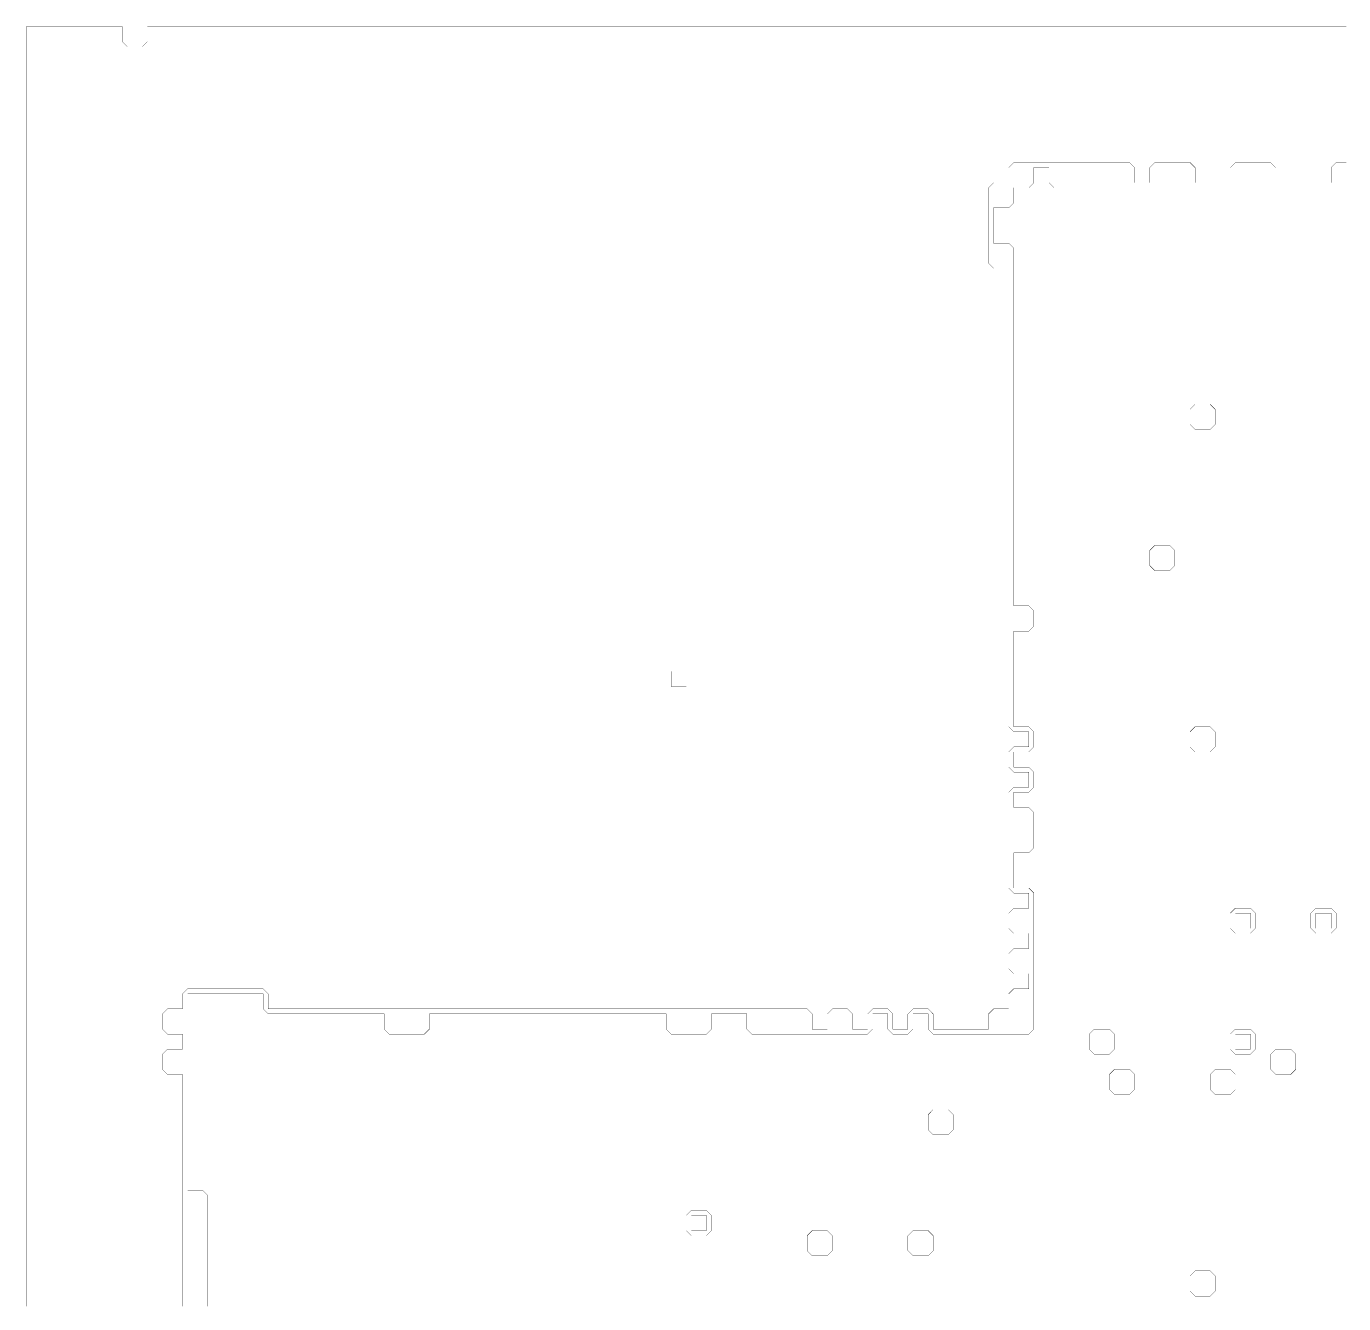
# Model space of a CAD drawing. Header units: metres. Extents: x 0 to 4990, y -4990 to 0.
# Drawn here: x 0 to 2554, y -2476 to 0 of the extents above; entities that cross this region are included whole.
import ezdxf

# ---------------------------------------------------------------- set-up
doc = ezdxf.new("R2010")
doc.units = ezdxf.units.M
for name, color, linetype in [('conductor', 1, 'Continuous'), ('dielectric', 8, 'Continuous'), ('substrate', 5, 'Continuous')]:
    doc.layers.add(name, color=color, linetype=linetype)

msp = doc.modelspace()

# ---------------------------------------------------------------- linework, layer by layer
at = {"layer": 'conductor', "const_width": 0.5}
msp.add_lwpolyline([(2558.59375, -312.5), (2548.828125, -312.5), (2539.0625, -312.5), (2529.296875, -312.5), (2519.53125, -312.5), (2509.765625, -312.5), (2500, -312.5), (2490.234375, -312.5), (2480.46875, -312.5), (2470.703125, -312.5), (2460.9375, -312.5), (2451.171875, -312.5), (2441.40625, -312.5), (2431.640625, -312.5), (2421.875, -312.5), (2412.109375, -312.5), (2402.34375, -312.5), (2392.578125, -312.5), (2382.8125, -312.5), (2373.046875, -312.5), (2363.28125, -312.5), (2353.515625, -312.5), (2343.75, -312.5), (2333.984375, -312.5), (2324.21875, -312.5), (2314.453125, -312.5), (2304.6875, -312.5), (2294.921875, -312.5), (2285.15625, -312.5), (2275.390625, -312.5), (2265.625, -312.5), (2255.859375, -312.5), (2246.09375, -312.5), (2236.328125, -312.5), (2226.5625, -312.5), (2216.796875, -312.5), (2207.03125, -312.5), (2197.265625, -312.5), (2187.5, -312.5), (2177.734375, -312.5), (2167.96875, -312.5), (2158.203125, -312.5), (2148.4375, -312.5), (2138.671875, -312.5), (2128.90625, -312.5), (2119.140625, -312.5), (2109.375, -312.5), (2099.609375, -312.5), (2089.84375, -312.5), (2080.078125, -312.5), (2070.3125, -312.5), (2060.546875, -312.5), (2050.78125, -312.5), (2041.015625, -312.5), (2031.25, -312.5), (2021.484375, -312.5), (2011.71875, -312.5), (2001.953125, -312.5), (1992.1875, -312.5), (1982.421875, -302.734375), (1982.421875, -292.96875), (1982.421875, -283.203125), (1982.421875, -273.4375), (1972.65625, -273.4375), (1962.890625, -273.4375), (1953.125, -273.4375), (1953.125, -283.203125), (1953.125, -292.96875), (1953.125, -302.734375), (1943.359375, -312.5), (1933.59375, -312.5), (1923.828125, -312.5), (1914.0625, -312.5), (1914.0625, -322.265625), (1914.0625, -332.03125), (1914.0625, -341.796875), (1904.296875, -351.5625), (1894.53125, -351.5625), (1884.765625, -351.5625), (1875, -351.5625), (1875, -361.328125), (1875, -371.09375), (1875, -380.859375), (1875, -390.625), (1875, -400.390625), (1875, -410.15625), (1875, -419.921875), (1884.765625, -419.921875), (1894.53125, -419.921875), (1904.296875, -419.921875), (1914.0625, -429.6875), (1914.0625, -439.453125), (1914.0625, -449.21875), (1914.0625, -458.984375), (1914.0625, -468.75), (1914.0625, -478.515625), (1914.0625, -488.28125), (1914.0625, -498.046875), (1914.0625, -507.8125), (1914.0625, -517.578125), (1914.0625, -527.34375), (1914.0625, -537.109375), (1914.0625, -546.875), (1914.0625, -556.640625), (1914.0625, -566.40625), (1914.0625, -576.171875), (1914.0625, -585.9375), (1914.0625, -595.703125), (1914.0625, -605.46875), (1914.0625, -615.234375), (1914.0625, -625), (1914.0625, -634.765625), (1914.0625, -644.53125), (1914.0625, -654.296875), (1914.0625, -664.0625), (1914.0625, -673.828125), (1914.0625, -683.59375), (1914.0625, -693.359375), (1914.0625, -703.125), (1914.0625, -712.890625), (1914.0625, -722.65625), (1914.0625, -732.421875), (1914.0625, -742.1875), (1914.0625, -751.953125), (1914.0625, -761.71875), (1914.0625, -771.484375), (1914.0625, -781.25), (1914.0625, -791.015625), (1914.0625, -800.78125), (1914.0625, -810.546875), (1914.0625, -820.3125), (1914.0625, -830.078125), (1914.0625, -839.84375), (1914.0625, -849.609375), (1914.0625, -859.375), (1914.0625, -869.140625), (1914.0625, -878.90625), (1914.0625, -888.671875), (1914.0625, -898.4375), (1914.0625, -908.203125), (1914.0625, -917.96875), (1914.0625, -927.734375), (1914.0625, -937.5), (1914.0625, -947.265625), (1914.0625, -957.03125), (1914.0625, -966.796875), (1914.0625, -976.5625), (1914.0625, -986.328125), (1914.0625, -996.09375), (1914.0625, -1005.859375), (1914.0625, -1015.625), (1914.0625, -1025.390625), (1914.0625, -1035.15625), (1914.0625, -1044.921875), (1914.0625, -1054.6875), (1914.0625, -1064.453125), (1914.0625, -1074.21875), (1914.0625, -1083.984375), (1914.0625, -1093.75), (1914.0625, -1103.515625), (1914.0625, -1113.28125), (1914.0625, -1123.046875), (1923.828125, -1123.046875), (1933.59375, -1123.046875), (1943.359375, -1123.046875), (1953.125, -1132.8125), (1953.125, -1142.578125), (1953.125, -1152.34375), (1953.125, -1162.109375), (1943.359375, -1171.875), (1933.59375, -1171.875), (1923.828125, -1171.875), (1914.0625, -1171.875), (1914.0625, -1181.640625), (1914.0625, -1191.40625), (1914.0625, -1201.171875), (1914.0625, -1210.9375), (1914.0625, -1220.703125), (1914.0625, -1230.46875), (1914.0625, -1240.234375), (1914.0625, -1250), (1914.0625, -1259.765625), (1914.0625, -1269.53125), (1914.0625, -1279.296875), (1914.0625, -1289.0625), (1914.0625, -1298.828125), (1914.0625, -1308.59375), (1914.0625, -1318.359375), (1914.0625, -1328.125), (1914.0625, -1337.890625), (1914.0625, -1347.65625), (1914.0625, -1357.421875), (1923.828125, -1357.421875), (1933.59375, -1357.421875), (1943.359375, -1357.421875), (1953.125, -1367.1875), (1953.125, -1376.953125), (1953.125, -1386.71875), (1953.125, -1396.484375), (1943.359375, -1406.25), (1933.59375, -1406.25), (1923.828125, -1406.25), (1914.0625, -1406.25), (1914.0625, -1416.015625), (1914.0625, -1425.78125), (1914.0625, -1435.546875), (1923.828125, -1435.546875), (1933.59375, -1435.546875), (1943.359375, -1435.546875), (1953.125, -1445.3125), (1953.125, -1455.078125), (1953.125, -1464.84375), (1953.125, -1474.609375), (1943.359375, -1484.375), (1933.59375, -1484.375), (1923.828125, -1484.375), (1914.0625, -1484.375), (1914.0625, -1494.140625), (1914.0625, -1503.90625), (1914.0625, -1513.671875), (1923.828125, -1513.671875), (1933.59375, -1513.671875), (1943.359375, -1513.671875), (1953.125, -1523.4375), (1953.125, -1533.203125), (1953.125, -1542.96875), (1953.125, -1552.734375), (1953.125, -1562.5), (1953.125, -1572.265625), (1953.125, -1582.03125), (1953.125, -1591.796875), (1943.359375, -1601.5625), (1933.59375, -1601.5625), (1923.828125, -1601.5625), (1914.0625, -1601.5625), (1914.0625, -1611.328125), (1914.0625, -1621.09375), (1914.0625, -1630.859375), (1914.0625, -1640.625), (1914.0625, -1650.390625), (1914.0625, -1660.15625), (1914.0625, -1669.921875), (1923.828125, -1669.921875), (1933.59375, -1669.921875), (1943.359375, -1669.921875), (1953.125, -1679.6875), (1953.125, -1689.453125), (1953.125, -1699.21875), (1953.125, -1708.984375), (1953.125, -1718.75), (1953.125, -1728.515625), (1953.125, -1738.28125), (1953.125, -1748.046875), (1953.125, -1757.8125), (1953.125, -1767.578125), (1953.125, -1777.34375), (1953.125, -1787.109375), (1953.125, -1796.875), (1953.125, -1806.640625), (1953.125, -1816.40625), (1953.125, -1826.171875), (1953.125, -1835.9375), (1953.125, -1845.703125), (1953.125, -1855.46875), (1953.125, -1865.234375), (1953.125, -1875), (1953.125, -1884.765625), (1953.125, -1894.53125), (1953.125, -1904.296875), (1953.125, -1914.0625), (1953.125, -1923.828125), (1953.125, -1933.59375), (1953.125, -1943.359375), (1943.359375, -1953.125), (1933.59375, -1953.125), (1923.828125, -1953.125), (1914.0625, -1953.125), (1904.296875, -1953.125), (1894.53125, -1953.125), (1884.765625, -1953.125), (1875, -1953.125), (1865.234375, -1953.125), (1855.46875, -1953.125), (1845.703125, -1953.125), (1835.9375, -1953.125), (1826.171875, -1953.125), (1816.40625, -1953.125), (1806.640625, -1953.125), (1796.875, -1953.125), (1787.109375, -1953.125), (1777.34375, -1953.125), (1767.578125, -1953.125), (1757.8125, -1953.125), (1748.046875, -1943.359375), (1748.046875, -1933.59375), (1748.046875, -1923.828125), (1748.046875, -1914.0625), (1738.28125, -1914.0625), (1728.515625, -1914.0625), (1718.75, -1914.0625), (1718.75, -1923.828125), (1718.75, -1933.59375), (1718.75, -1943.359375), (1708.984375, -1953.125), (1699.21875, -1953.125), (1689.453125, -1953.125), (1679.6875, -1953.125), (1669.921875, -1943.359375), (1669.921875, -1933.59375), (1669.921875, -1923.828125), (1669.921875, -1914.0625), (1660.15625, -1914.0625), (1650.390625, -1914.0625), (1640.625, -1914.0625), (1640.625, -1923.828125), (1640.625, -1933.59375), (1640.625, -1943.359375), (1630.859375, -1953.125), (1621.09375, -1953.125), (1611.328125, -1953.125), (1601.5625, -1953.125), (1591.796875, -1953.125), (1582.03125, -1953.125), (1572.265625, -1953.125), (1562.5, -1953.125), (1552.734375, -1953.125), (1542.96875, -1953.125), (1533.203125, -1953.125), (1523.4375, -1953.125), (1513.671875, -1953.125), (1503.90625, -1953.125), (1494.140625, -1953.125), (1484.375, -1953.125), (1474.609375, -1953.125), (1464.84375, -1953.125), (1455.078125, -1953.125), (1445.3125, -1953.125), (1435.546875, -1953.125), (1425.78125, -1953.125), (1416.015625, -1953.125), (1406.25, -1953.125), (1396.484375, -1943.359375), (1396.484375, -1933.59375), (1396.484375, -1923.828125), (1396.484375, -1914.0625), (1386.71875, -1914.0625), (1376.953125, -1914.0625), (1367.1875, -1914.0625), (1357.421875, -1914.0625), (1347.65625, -1914.0625), (1337.890625, -1914.0625), (1328.125, -1914.0625), (1328.125, -1923.828125), (1328.125, -1933.59375), (1328.125, -1943.359375), (1318.359375, -1953.125), (1308.59375, -1953.125), (1298.828125, -1953.125), (1289.0625, -1953.125), (1279.296875, -1953.125), (1269.53125, -1953.125), (1259.765625, -1953.125), (1250, -1953.125), (1240.234375, -1943.359375), (1240.234375, -1933.59375), (1240.234375, -1923.828125), (1240.234375, -1914.0625), (1230.46875, -1914.0625), (1220.703125, -1914.0625), (1210.9375, -1914.0625), (1201.171875, -1914.0625), (1191.40625, -1914.0625), (1181.640625, -1914.0625), (1171.875, -1914.0625), (1162.109375, -1914.0625), (1152.34375, -1914.0625), (1142.578125, -1914.0625), (1132.8125, -1914.0625), (1123.046875, -1914.0625), (1113.28125, -1914.0625), (1103.515625, -1914.0625), (1093.75, -1914.0625), (1083.984375, -1914.0625), (1074.21875, -1914.0625), (1064.453125, -1914.0625), (1054.6875, -1914.0625), (1044.921875, -1914.0625), (1035.15625, -1914.0625), (1025.390625, -1914.0625), (1015.625, -1914.0625), (1005.859375, -1914.0625), (996.09375, -1914.0625), (986.328125, -1914.0625), (976.5625, -1914.0625), (966.796875, -1914.0625), (957.03125, -1914.0625), (947.265625, -1914.0625), (937.5, -1914.0625), (927.734375, -1914.0625), (917.96875, -1914.0625), (908.203125, -1914.0625), (898.4375, -1914.0625), (888.671875, -1914.0625), (878.90625, -1914.0625), (869.140625, -1914.0625), (859.375, -1914.0625), (849.609375, -1914.0625), (839.84375, -1914.0625), (830.078125, -1914.0625), (820.3125, -1914.0625), (810.546875, -1914.0625), (800.78125, -1914.0625), (791.015625, -1914.0625), (781.25, -1914.0625), (781.25, -1923.828125), (781.25, -1933.59375), (781.25, -1943.359375), (771.484375, -1953.125), (761.71875, -1953.125), (751.953125, -1953.125), (742.1875, -1953.125), (732.421875, -1953.125), (722.65625, -1953.125), (712.890625, -1953.125), (703.125, -1953.125), (693.359375, -1943.359375), (693.359375, -1933.59375), (693.359375, -1923.828125), (693.359375, -1914.0625), (683.59375, -1914.0625), (673.828125, -1914.0625), (664.0625, -1914.0625), (654.296875, -1914.0625), (644.53125, -1914.0625), (634.765625, -1914.0625), (625, -1914.0625), (615.234375, -1914.0625), (605.46875, -1914.0625), (595.703125, -1914.0625), (585.9375, -1914.0625), (576.171875, -1914.0625), (566.40625, -1914.0625), (556.640625, -1914.0625), (546.875, -1914.0625), (537.109375, -1914.0625), (527.34375, -1914.0625), (517.578125, -1914.0625), (507.8125, -1914.0625), (498.046875, -1914.0625), (488.28125, -1914.0625), (478.515625, -1914.0625), (468.75, -1914.0625), (458.984375, -1904.296875), (458.984375, -1894.53125), (458.984375, -1884.765625), (458.984375, -1875), (449.21875, -1875), (439.453125, -1875), (429.6875, -1875), (419.921875, -1875), (410.15625, -1875), (400.390625, -1875), (390.625, -1875), (380.859375, -1875), (371.09375, -1875), (361.328125, -1875), (351.5625, -1875), (341.796875, -1875), (332.03125, -1875), (322.265625, -1875), (312.5, -1875), (312.5, -1884.765625), (312.5, -1894.53125), (312.5, -1904.296875), (312.5, -1914.0625), (312.5, -1923.828125), (312.5, -1933.59375), (312.5, -1943.359375), (312.5, -1953.125), (312.5, -1962.890625), (312.5, -1972.65625), (312.5, -1982.421875), (312.5, -1992.1875), (312.5, -2001.953125), (312.5, -2011.71875), (312.5, -2021.484375), (312.5, -2031.25), (312.5, -2041.015625), (312.5, -2050.78125), (312.5, -2060.546875), (312.5, -2070.3125), (312.5, -2080.078125), (312.5, -2089.84375), (312.5, -2099.609375), (312.5, -2109.375), (312.5, -2119.140625), (312.5, -2128.90625), (312.5, -2138.671875), (312.5, -2148.4375), (312.5, -2158.203125), (312.5, -2167.96875), (312.5, -2177.734375), (312.5, -2187.5), (312.5, -2197.265625), (312.5, -2207.03125), (312.5, -2216.796875), (312.5, -2226.5625), (312.5, -2236.328125), (312.5, -2246.09375), (312.5, -2255.859375), (322.265625, -2255.859375), (332.03125, -2255.859375), (341.796875, -2255.859375), (351.5625, -2265.625), (351.5625, -2275.390625), (351.5625, -2285.15625), (351.5625, -2294.921875), (351.5625, -2304.6875), (351.5625, -2314.453125), (351.5625, -2324.21875), (351.5625, -2333.984375), (351.5625, -2343.75), (351.5625, -2353.515625), (351.5625, -2363.28125), (351.5625, -2373.046875), (351.5625, -2382.8125), (351.5625, -2392.578125), (351.5625, -2402.34375), (351.5625, -2412.109375), (351.5625, -2421.875), (351.5625, -2431.640625), (351.5625, -2441.40625), (351.5625, -2451.171875), (351.5625, -2460.9375), (351.5625, -2470.703125), (351.5625, -2480.46875)], dxfattribs=at)
for points in [[(2255.859375, -742.1875), (2265.625, -732.421875), (2275.390625, -732.421875), (2285.15625, -732.421875), (2294.921875, -732.421875), (2304.6875, -742.1875), (2304.6875, -751.953125), (2304.6875, -761.71875), (2304.6875, -771.484375), (2294.921875, -781.25), (2285.15625, -781.25), (2275.390625, -781.25), (2265.625, -781.25), (2255.859375, -771.484375), (2255.859375, -761.71875), (2255.859375, -751.953125)], [(2177.734375, -1015.625), (2187.5, -1005.859375), (2197.265625, -1005.859375), (2207.03125, -1005.859375), (2216.796875, -1005.859375), (2226.5625, -1015.625), (2226.5625, -1025.390625), (2226.5625, -1035.15625), (2226.5625, -1044.921875), (2216.796875, -1054.6875), (2207.03125, -1054.6875), (2197.265625, -1054.6875), (2187.5, -1054.6875), (2177.734375, -1044.921875), (2177.734375, -1035.15625), (2177.734375, -1025.390625)], [(2255.859375, -1367.1875), (2265.625, -1357.421875), (2275.390625, -1357.421875), (2285.15625, -1357.421875), (2294.921875, -1357.421875), (2304.6875, -1367.1875), (2304.6875, -1376.953125), (2304.6875, -1386.71875), (2304.6875, -1396.484375), (2294.921875, -1406.25), (2285.15625, -1406.25), (2275.390625, -1406.25), (2265.625, -1406.25), (2255.859375, -1396.484375), (2255.859375, -1386.71875), (2255.859375, -1376.953125)], [(2333.984375, -1718.75), (2343.75, -1708.984375), (2353.515625, -1708.984375), (2363.28125, -1708.984375), (2373.046875, -1708.984375), (2382.8125, -1718.75), (2382.8125, -1728.515625), (2382.8125, -1738.28125), (2382.8125, -1748.046875), (2373.046875, -1757.8125), (2363.28125, -1757.8125), (2353.515625, -1757.8125), (2343.75, -1757.8125), (2333.984375, -1748.046875), (2333.984375, -1738.28125), (2333.984375, -1728.515625)], [(2490.234375, -1718.75), (2500, -1708.984375), (2509.765625, -1708.984375), (2519.53125, -1708.984375), (2529.296875, -1708.984375), (2539.0625, -1718.75), (2539.0625, -1728.515625), (2539.0625, -1738.28125), (2539.0625, -1748.046875), (2529.296875, -1757.8125), (2519.53125, -1757.8125), (2509.765625, -1757.8125), (2500, -1757.8125), (2490.234375, -1748.046875), (2490.234375, -1738.28125), (2490.234375, -1728.515625)], [(2060.546875, -1953.125), (2070.3125, -1943.359375), (2080.078125, -1943.359375), (2089.84375, -1943.359375), (2099.609375, -1943.359375), (2109.375, -1953.125), (2109.375, -1962.890625), (2109.375, -1972.65625), (2109.375, -1982.421875), (2099.609375, -1992.1875), (2089.84375, -1992.1875), (2080.078125, -1992.1875), (2070.3125, -1992.1875), (2060.546875, -1982.421875), (2060.546875, -1972.65625), (2060.546875, -1962.890625)], [(2333.984375, -1953.125), (2343.75, -1943.359375), (2353.515625, -1943.359375), (2363.28125, -1943.359375), (2373.046875, -1943.359375), (2382.8125, -1953.125), (2382.8125, -1962.890625), (2382.8125, -1972.65625), (2382.8125, -1982.421875), (2373.046875, -1992.1875), (2363.28125, -1992.1875), (2353.515625, -1992.1875), (2343.75, -1992.1875), (2333.984375, -1982.421875), (2333.984375, -1972.65625), (2333.984375, -1962.890625)], [(2412.109375, -1992.1875), (2421.875, -1982.421875), (2431.640625, -1982.421875), (2441.40625, -1982.421875), (2451.171875, -1982.421875), (2460.9375, -1992.1875), (2460.9375, -2001.953125), (2460.9375, -2011.71875), (2460.9375, -2021.484375), (2451.171875, -2031.25), (2441.40625, -2031.25), (2431.640625, -2031.25), (2421.875, -2031.25), (2412.109375, -2021.484375), (2412.109375, -2011.71875), (2412.109375, -2001.953125)], [(2099.609375, -2031.25), (2109.375, -2021.484375), (2119.140625, -2021.484375), (2128.90625, -2021.484375), (2138.671875, -2021.484375), (2148.4375, -2031.25), (2148.4375, -2041.015625), (2148.4375, -2050.78125), (2148.4375, -2060.546875), (2138.671875, -2070.3125), (2128.90625, -2070.3125), (2119.140625, -2070.3125), (2109.375, -2070.3125), (2099.609375, -2060.546875), (2099.609375, -2050.78125), (2099.609375, -2041.015625)], [(2294.921875, -2031.25), (2304.6875, -2021.484375), (2314.453125, -2021.484375), (2324.21875, -2021.484375), (2333.984375, -2021.484375), (2343.75, -2031.25), (2343.75, -2041.015625), (2343.75, -2050.78125), (2343.75, -2060.546875), (2333.984375, -2070.3125), (2324.21875, -2070.3125), (2314.453125, -2070.3125), (2304.6875, -2070.3125), (2294.921875, -2060.546875), (2294.921875, -2050.78125), (2294.921875, -2041.015625)], [(1748.046875, -2109.375), (1757.8125, -2099.609375), (1767.578125, -2099.609375), (1777.34375, -2099.609375), (1787.109375, -2099.609375), (1796.875, -2109.375), (1796.875, -2119.140625), (1796.875, -2128.90625), (1796.875, -2138.671875), (1787.109375, -2148.4375), (1777.34375, -2148.4375), (1767.578125, -2148.4375), (1757.8125, -2148.4375), (1748.046875, -2138.671875), (1748.046875, -2128.90625), (1748.046875, -2119.140625)], [(1279.296875, -2304.6875), (1289.0625, -2294.921875), (1298.828125, -2294.921875), (1308.59375, -2294.921875), (1318.359375, -2294.921875), (1328.125, -2304.6875), (1328.125, -2314.453125), (1328.125, -2324.21875), (1328.125, -2333.984375), (1318.359375, -2343.75), (1308.59375, -2343.75), (1298.828125, -2343.75), (1289.0625, -2343.75), (1279.296875, -2333.984375), (1279.296875, -2324.21875), (1279.296875, -2314.453125)], [(1513.671875, -2343.75), (1523.4375, -2333.984375), (1533.203125, -2333.984375), (1542.96875, -2333.984375), (1552.734375, -2333.984375), (1562.5, -2343.75), (1562.5, -2353.515625), (1562.5, -2363.28125), (1562.5, -2373.046875), (1552.734375, -2382.8125), (1542.96875, -2382.8125), (1533.203125, -2382.8125), (1523.4375, -2382.8125), (1513.671875, -2373.046875), (1513.671875, -2363.28125), (1513.671875, -2353.515625)], [(1708.984375, -2343.75), (1718.75, -2333.984375), (1728.515625, -2333.984375), (1738.28125, -2333.984375), (1748.046875, -2333.984375), (1757.8125, -2343.75), (1757.8125, -2353.515625), (1757.8125, -2363.28125), (1757.8125, -2373.046875), (1748.046875, -2382.8125), (1738.28125, -2382.8125), (1728.515625, -2382.8125), (1718.75, -2382.8125), (1708.984375, -2373.046875), (1708.984375, -2363.28125), (1708.984375, -2353.515625)], [(2255.859375, -2421.875), (2265.625, -2412.109375), (2275.390625, -2412.109375), (2285.15625, -2412.109375), (2294.921875, -2412.109375), (2304.6875, -2421.875), (2304.6875, -2431.640625), (2304.6875, -2441.40625), (2304.6875, -2451.171875), (2294.921875, -2460.9375), (2285.15625, -2460.9375), (2275.390625, -2460.9375), (2265.625, -2460.9375), (2255.859375, -2451.171875), (2255.859375, -2441.40625), (2255.859375, -2431.640625)]]:
    msp.add_lwpolyline(points, close=True, dxfattribs=at)
at = {"layer": 'dielectric', "const_width": 0.5}
msp.add_lwpolyline([(1250, -1250), (1250, -1259.765625), (1250, -1269.53125), (1250, -1279.296875), (1259.765625, -1279.296875), (1269.53125, -1279.296875), (1279.296875, -1279.296875), (1279.296875, -1269.53125), (1279.296875, -1259.765625), (1279.296875, -1250), (1269.53125, -1250), (1259.765625, -1250)], close=True, dxfattribs=at)
at = {"layer": 'substrate', "const_width": 0.5}
for points in [[(2558.59375, 0), (2548.828125, 0), (2539.0625, 0), (2529.296875, 0), (2519.53125, 0), (2509.765625, 0), (2500, 0), (2490.234375, 0), (2480.46875, 0), (2470.703125, 0), (2460.9375, 0), (2451.171875, 0), (2441.40625, 0), (2431.640625, 0), (2421.875, 0), (2412.109375, 0), (2402.34375, 0), (2392.578125, 0), (2382.8125, 0), (2373.046875, 0), (2363.28125, 0), (2353.515625, 0), (2343.75, 0), (2333.984375, 0), (2324.21875, 0), (2314.453125, 0), (2304.6875, 0), (2294.921875, 0), (2285.15625, 0), (2275.390625, 0), (2265.625, 0), (2255.859375, 0), (2246.09375, 0), (2236.328125, 0), (2226.5625, 0), (2216.796875, 0), (2207.03125, 0), (2197.265625, 0), (2187.5, 0), (2177.734375, 0), (2167.96875, 0), (2158.203125, 0), (2148.4375, 0), (2138.671875, 0), (2128.90625, 0), (2119.140625, 0), (2109.375, 0), (2099.609375, 0), (2089.84375, 0), (2080.078125, 0), (2070.3125, 0), (2060.546875, 0), (2050.78125, 0), (2041.015625, 0), (2031.25, 0), (2021.484375, 0), (2011.71875, 0), (2001.953125, 0), (1992.1875, 0), (1982.421875, 0), (1972.65625, 0), (1962.890625, 0), (1953.125, 0), (1943.359375, 0), (1933.59375, 0), (1923.828125, 0), (1914.0625, 0), (1904.296875, 0), (1894.53125, 0), (1884.765625, 0), (1875, 0), (1865.234375, 0), (1855.46875, 0), (1845.703125, 0), (1835.9375, 0), (1826.171875, 0), (1816.40625, 0), (1806.640625, 0), (1796.875, 0), (1787.109375, 0), (1777.34375, 0), (1767.578125, 0), (1757.8125, 0), (1748.046875, 0), (1738.28125, 0), (1728.515625, 0), (1718.75, 0), (1708.984375, 0), (1699.21875, 0), (1689.453125, 0), (1679.6875, 0), (1669.921875, 0), (1660.15625, 0), (1650.390625, 0), (1640.625, 0), (1630.859375, 0), (1621.09375, 0), (1611.328125, 0), (1601.5625, 0), (1591.796875, 0), (1582.03125, 0), (1572.265625, 0), (1562.5, 0), (1552.734375, 0), (1542.96875, 0), (1533.203125, 0), (1523.4375, 0), (1513.671875, 0), (1503.90625, 0), (1494.140625, 0), (1484.375, 0), (1474.609375, 0), (1464.84375, 0), (1455.078125, 0), (1445.3125, 0), (1435.546875, 0), (1425.78125, 0), (1416.015625, 0), (1406.25, 0), (1396.484375, 0), (1386.71875, 0), (1376.953125, 0), (1367.1875, 0), (1357.421875, 0), (1347.65625, 0), (1337.890625, 0), (1328.125, 0), (1318.359375, 0), (1308.59375, 0), (1298.828125, 0), (1289.0625, 0), (1279.296875, 0), (1269.53125, 0), (1259.765625, 0), (1250, 0), (1240.234375, 0), (1230.46875, 0), (1220.703125, 0), (1210.9375, 0), (1201.171875, 0), (1191.40625, 0), (1181.640625, 0), (1171.875, 0), (1162.109375, 0), (1152.34375, 0), (1142.578125, 0), (1132.8125, 0), (1123.046875, 0), (1113.28125, 0), (1103.515625, 0), (1093.75, 0), (1083.984375, 0), (1074.21875, 0), (1064.453125, 0), (1054.6875, 0), (1044.921875, 0), (1035.15625, 0), (1025.390625, 0), (1015.625, 0), (1005.859375, 0), (996.09375, 0), (986.328125, 0), (976.5625, 0), (966.796875, 0), (957.03125, 0), (947.265625, 0), (937.5, 0), (927.734375, 0), (917.96875, 0), (908.203125, 0), (898.4375, 0), (888.671875, 0), (878.90625, 0), (869.140625, 0), (859.375, 0), (849.609375, 0), (839.84375, 0), (830.078125, 0), (820.3125, 0), (810.546875, 0), (800.78125, 0), (791.015625, 0), (781.25, 0), (771.484375, 0), (761.71875, 0), (751.953125, 0), (742.1875, 0), (732.421875, 0), (722.65625, 0), (712.890625, 0), (703.125, 0), (693.359375, 0), (683.59375, 0), (673.828125, 0), (664.0625, 0), (654.296875, 0), (644.53125, 0), (634.765625, 0), (625, 0), (615.234375, 0), (605.46875, 0), (595.703125, 0), (585.9375, 0), (576.171875, 0), (566.40625, 0), (556.640625, 0), (546.875, 0), (537.109375, 0), (527.34375, 0), (517.578125, 0), (507.8125, 0), (498.046875, 0), (488.28125, 0), (478.515625, 0), (468.75, 0), (458.984375, 0), (449.21875, 0), (439.453125, 0), (429.6875, 0), (419.921875, 0), (410.15625, 0), (400.390625, 0), (390.625, 0), (380.859375, 0), (371.09375, 0), (361.328125, 0), (351.5625, 0), (341.796875, 0), (332.03125, 0), (322.265625, 0), (312.5, 0), (302.734375, 0), (292.96875, 0), (283.203125, 0), (273.4375, 0), (263.671875, 0), (253.90625, 0), (244.140625, 0), (234.375, 0), (234.375, -9.765625), (234.375, -19.53125), (234.375, -29.296875), (224.609375, -39.0625), (214.84375, -39.0625), (205.078125, -39.0625), (195.3125, -39.0625), (185.546875, -29.296875), (185.546875, -19.53125), (185.546875, -9.765625), (185.546875, 0), (175.78125, 0), (166.015625, 0), (156.25, 0), (146.484375, 0), (136.71875, 0), (126.953125, 0), (117.1875, 0), (107.421875, 0), (97.65625, 0), (87.890625, 0), (78.125, 0), (68.359375, 0), (58.59375, 0), (48.828125, 0), (39.0625, 0), (29.296875, 0), (19.53125, 0), (9.765625, 0), (0, 0), (0, -9.765625), (0, -19.53125), (0, -29.296875), (0, -39.0625), (0, -48.828125), (0, -58.59375), (0, -68.359375), (0, -78.125), (0, -87.890625), (0, -97.65625), (0, -107.421875), (0, -117.1875), (0, -126.953125), (0, -136.71875), (0, -146.484375), (0, -156.25), (0, -166.015625), (0, -175.78125), (0, -185.546875), (0, -195.3125), (0, -205.078125), (0, -214.84375), (0, -224.609375), (0, -234.375), (0, -244.140625), (0, -253.90625), (0, -263.671875), (0, -273.4375), (0, -283.203125), (0, -292.96875), (0, -302.734375), (0, -312.5), (0, -322.265625), (0, -332.03125), (0, -341.796875), (0, -351.5625), (0, -361.328125), (0, -371.09375), (0, -380.859375), (0, -390.625), (0, -400.390625), (0, -410.15625), (0, -419.921875), (0, -429.6875), (0, -439.453125), (0, -449.21875), (0, -458.984375), (0, -468.75), (0, -478.515625), (0, -488.28125), (0, -498.046875), (0, -507.8125), (0, -517.578125), (0, -527.34375), (0, -537.109375), (0, -546.875), (0, -556.640625), (0, -566.40625), (0, -576.171875), (0, -585.9375), (0, -595.703125), (0, -605.46875), (0, -615.234375), (0, -625), (0, -634.765625), (0, -644.53125), (0, -654.296875), (0, -664.0625), (0, -673.828125), (0, -683.59375), (0, -693.359375), (0, -703.125), (0, -712.890625), (0, -722.65625), (0, -732.421875), (0, -742.1875), (0, -751.953125), (0, -761.71875), (0, -771.484375), (0, -781.25), (0, -791.015625), (0, -800.78125), (0, -810.546875), (0, -820.3125), (0, -830.078125), (0, -839.84375), (0, -849.609375), (0, -859.375), (0, -869.140625), (0, -878.90625), (0, -888.671875), (0, -898.4375), (0, -908.203125), (0, -917.96875), (0, -927.734375), (0, -937.5), (0, -947.265625), (0, -957.03125), (0, -966.796875), (0, -976.5625), (0, -986.328125), (0, -996.09375), (0, -1005.859375), (0, -1015.625), (0, -1025.390625), (0, -1035.15625), (0, -1044.921875), (0, -1054.6875), (0, -1064.453125), (0, -1074.21875), (0, -1083.984375), (0, -1093.75), (0, -1103.515625), (0, -1113.28125), (0, -1123.046875), (0, -1132.8125), (0, -1142.578125), (0, -1152.34375), (0, -1162.109375), (0, -1171.875), (0, -1181.640625), (0, -1191.40625), (0, -1201.171875), (0, -1210.9375), (0, -1220.703125), (0, -1230.46875), (0, -1240.234375), (0, -1250), (0, -1259.765625), (0, -1269.53125), (0, -1279.296875), (0, -1289.0625), (0, -1298.828125), (0, -1308.59375), (0, -1318.359375), (0, -1328.125), (0, -1337.890625), (0, -1347.65625), (0, -1357.421875), (0, -1367.1875), (0, -1376.953125), (0, -1386.71875), (0, -1396.484375), (0, -1406.25), (0, -1416.015625), (0, -1425.78125), (0, -1435.546875), (0, -1445.3125), (0, -1455.078125), (0, -1464.84375), (0, -1474.609375), (0, -1484.375), (0, -1494.140625), (0, -1503.90625), (0, -1513.671875), (0, -1523.4375), (0, -1533.203125), (0, -1542.96875), (0, -1552.734375), (0, -1562.5), (0, -1572.265625), (0, -1582.03125), (0, -1591.796875), (0, -1601.5625), (0, -1611.328125), (0, -1621.09375), (0, -1630.859375), (0, -1640.625), (0, -1650.390625), (0, -1660.15625), (0, -1669.921875), (0, -1679.6875), (0, -1689.453125), (0, -1699.21875), (0, -1708.984375), (0, -1718.75), (0, -1728.515625), (0, -1738.28125), (0, -1748.046875), (0, -1757.8125), (0, -1767.578125), (0, -1777.34375), (0, -1787.109375), (0, -1796.875), (0, -1806.640625), (0, -1816.40625), (0, -1826.171875), (0, -1835.9375), (0, -1845.703125), (0, -1855.46875), (0, -1865.234375), (0, -1875), (0, -1884.765625), (0, -1894.53125), (0, -1904.296875), (0, -1914.0625), (0, -1923.828125), (0, -1933.59375), (0, -1943.359375), (0, -1953.125), (0, -1962.890625), (0, -1972.65625), (0, -1982.421875), (0, -1992.1875), (0, -2001.953125), (0, -2011.71875), (0, -2021.484375), (0, -2031.25), (0, -2041.015625), (0, -2050.78125), (0, -2060.546875), (0, -2070.3125), (0, -2080.078125), (0, -2089.84375), (0, -2099.609375), (0, -2109.375), (0, -2119.140625), (0, -2128.90625), (0, -2138.671875), (0, -2148.4375), (0, -2158.203125), (0, -2167.96875), (0, -2177.734375), (0, -2187.5), (0, -2197.265625), (0, -2207.03125), (0, -2216.796875), (0, -2226.5625), (0, -2236.328125), (0, -2246.09375), (0, -2255.859375), (0, -2265.625), (0, -2275.390625), (0, -2285.15625), (0, -2294.921875), (0, -2304.6875), (0, -2314.453125), (0, -2324.21875), (0, -2333.984375), (0, -2343.75), (0, -2353.515625), (0, -2363.28125), (0, -2373.046875), (0, -2382.8125), (0, -2392.578125), (0, -2402.34375), (0, -2412.109375), (0, -2421.875), (0, -2431.640625), (0, -2441.40625), (0, -2451.171875), (0, -2460.9375), (0, -2470.703125), (0, -2480.46875)], [(302.734375, -2480.46875), (302.734375, -2470.703125), (302.734375, -2460.9375), (302.734375, -2451.171875), (302.734375, -2441.40625), (302.734375, -2431.640625), (302.734375, -2421.875), (302.734375, -2412.109375), (302.734375, -2402.34375), (302.734375, -2392.578125), (302.734375, -2382.8125), (302.734375, -2373.046875), (302.734375, -2363.28125), (302.734375, -2353.515625), (302.734375, -2343.75), (302.734375, -2333.984375), (302.734375, -2324.21875), (302.734375, -2314.453125), (302.734375, -2304.6875), (302.734375, -2294.921875), (302.734375, -2285.15625), (302.734375, -2275.390625), (302.734375, -2265.625), (302.734375, -2255.859375), (302.734375, -2246.09375), (302.734375, -2236.328125), (302.734375, -2226.5625), (302.734375, -2216.796875), (302.734375, -2207.03125), (302.734375, -2197.265625), (302.734375, -2187.5), (302.734375, -2177.734375), (302.734375, -2167.96875), (302.734375, -2158.203125), (302.734375, -2148.4375), (302.734375, -2138.671875), (302.734375, -2128.90625), (302.734375, -2119.140625), (302.734375, -2109.375), (302.734375, -2099.609375), (302.734375, -2089.84375), (302.734375, -2080.078125), (302.734375, -2070.3125), (302.734375, -2060.546875), (302.734375, -2050.78125), (302.734375, -2041.015625), (302.734375, -2031.25), (292.96875, -2031.25), (283.203125, -2031.25), (273.4375, -2031.25), (263.671875, -2021.484375), (263.671875, -2011.71875), (263.671875, -2001.953125), (263.671875, -1992.1875), (273.4375, -1982.421875), (283.203125, -1982.421875), (292.96875, -1982.421875), (302.734375, -1982.421875), (302.734375, -1972.65625), (302.734375, -1962.890625), (302.734375, -1953.125), (292.96875, -1953.125), (283.203125, -1953.125), (273.4375, -1953.125), (263.671875, -1943.359375), (263.671875, -1933.59375), (263.671875, -1923.828125), (263.671875, -1914.0625), (273.4375, -1904.296875), (283.203125, -1904.296875), (292.96875, -1904.296875), (302.734375, -1904.296875), (302.734375, -1894.53125), (302.734375, -1884.765625), (302.734375, -1875), (312.5, -1865.234375), (322.265625, -1865.234375), (332.03125, -1865.234375), (341.796875, -1865.234375), (351.5625, -1865.234375), (361.328125, -1865.234375), (371.09375, -1865.234375), (380.859375, -1865.234375), (390.625, -1865.234375), (400.390625, -1865.234375), (410.15625, -1865.234375), (419.921875, -1865.234375), (429.6875, -1865.234375), (439.453125, -1865.234375), (449.21875, -1865.234375), (458.984375, -1865.234375), (468.75, -1875), (468.75, -1884.765625), (468.75, -1894.53125), (468.75, -1904.296875), (478.515625, -1904.296875), (488.28125, -1904.296875), (498.046875, -1904.296875), (507.8125, -1904.296875), (517.578125, -1904.296875), (527.34375, -1904.296875), (537.109375, -1904.296875), (546.875, -1904.296875), (556.640625, -1904.296875), (566.40625, -1904.296875), (576.171875, -1904.296875), (585.9375, -1904.296875), (595.703125, -1904.296875), (605.46875, -1904.296875), (615.234375, -1904.296875), (625, -1904.296875), (634.765625, -1904.296875), (644.53125, -1904.296875), (654.296875, -1904.296875), (664.0625, -1904.296875), (673.828125, -1904.296875), (683.59375, -1904.296875), (693.359375, -1904.296875), (703.125, -1904.296875), (712.890625, -1904.296875), (722.65625, -1904.296875), (732.421875, -1904.296875), (742.1875, -1904.296875), (751.953125, -1904.296875), (761.71875, -1904.296875), (771.484375, -1904.296875), (781.25, -1904.296875), (791.015625, -1904.296875), (800.78125, -1904.296875), (810.546875, -1904.296875), (820.3125, -1904.296875), (830.078125, -1904.296875), (839.84375, -1904.296875), (849.609375, -1904.296875), (859.375, -1904.296875), (869.140625, -1904.296875), (878.90625, -1904.296875), (888.671875, -1904.296875), (898.4375, -1904.296875), (908.203125, -1904.296875), (917.96875, -1904.296875), (927.734375, -1904.296875), (937.5, -1904.296875), (947.265625, -1904.296875), (957.03125, -1904.296875), (966.796875, -1904.296875), (976.5625, -1904.296875), (986.328125, -1904.296875), (996.09375, -1904.296875), (1005.859375, -1904.296875), (1015.625, -1904.296875), (1025.390625, -1904.296875), (1035.15625, -1904.296875), (1044.921875, -1904.296875), (1054.6875, -1904.296875), (1064.453125, -1904.296875), (1074.21875, -1904.296875), (1083.984375, -1904.296875), (1093.75, -1904.296875), (1103.515625, -1904.296875), (1113.28125, -1904.296875), (1123.046875, -1904.296875), (1132.8125, -1904.296875), (1142.578125, -1904.296875), (1152.34375, -1904.296875), (1162.109375, -1904.296875), (1171.875, -1904.296875), (1181.640625, -1904.296875), (1191.40625, -1904.296875), (1201.171875, -1904.296875), (1210.9375, -1904.296875), (1220.703125, -1904.296875), (1230.46875, -1904.296875), (1240.234375, -1904.296875), (1250, -1904.296875), (1259.765625, -1904.296875), (1269.53125, -1904.296875), (1279.296875, -1904.296875), (1289.0625, -1904.296875), (1298.828125, -1904.296875), (1308.59375, -1904.296875), (1318.359375, -1904.296875), (1328.125, -1904.296875), (1337.890625, -1904.296875), (1347.65625, -1904.296875), (1357.421875, -1904.296875), (1367.1875, -1904.296875), (1376.953125, -1904.296875), (1386.71875, -1904.296875), (1396.484375, -1904.296875), (1406.25, -1904.296875), (1416.015625, -1904.296875), (1425.78125, -1904.296875), (1435.546875, -1904.296875), (1445.3125, -1904.296875), (1455.078125, -1904.296875), (1464.84375, -1904.296875), (1474.609375, -1904.296875), (1484.375, -1904.296875), (1494.140625, -1904.296875), (1503.90625, -1904.296875), (1513.671875, -1904.296875), (1523.4375, -1914.0625), (1523.4375, -1923.828125), (1523.4375, -1933.59375), (1523.4375, -1943.359375), (1533.203125, -1943.359375), (1542.96875, -1943.359375), (1552.734375, -1943.359375), (1552.734375, -1933.59375), (1552.734375, -1923.828125), (1552.734375, -1914.0625), (1562.5, -1904.296875), (1572.265625, -1904.296875), (1582.03125, -1904.296875), (1591.796875, -1904.296875), (1601.5625, -1914.0625), (1601.5625, -1923.828125), (1601.5625, -1933.59375), (1601.5625, -1943.359375), (1611.328125, -1943.359375), (1621.09375, -1943.359375), (1630.859375, -1943.359375), (1630.859375, -1933.59375), (1630.859375, -1923.828125), (1630.859375, -1914.0625), (1640.625, -1904.296875), (1650.390625, -1904.296875), (1660.15625, -1904.296875), (1669.921875, -1904.296875), (1679.6875, -1914.0625), (1679.6875, -1923.828125), (1679.6875, -1933.59375), (1679.6875, -1943.359375), (1689.453125, -1943.359375), (1699.21875, -1943.359375), (1708.984375, -1943.359375), (1708.984375, -1933.59375), (1708.984375, -1923.828125), (1708.984375, -1914.0625), (1718.75, -1904.296875), (1728.515625, -1904.296875), (1738.28125, -1904.296875), (1748.046875, -1904.296875), (1757.8125, -1914.0625), (1757.8125, -1923.828125), (1757.8125, -1933.59375), (1757.8125, -1943.359375), (1767.578125, -1943.359375), (1777.34375, -1943.359375), (1787.109375, -1943.359375), (1796.875, -1943.359375), (1806.640625, -1943.359375), (1816.40625, -1943.359375), (1826.171875, -1943.359375), (1835.9375, -1943.359375), (1845.703125, -1943.359375), (1855.46875, -1943.359375), (1865.234375, -1943.359375), (1865.234375, -1933.59375), (1865.234375, -1923.828125), (1865.234375, -1914.0625), (1875, -1904.296875), (1884.765625, -1904.296875), (1894.53125, -1904.296875), (1904.296875, -1904.296875), (1904.296875, -1894.53125), (1904.296875, -1884.765625), (1904.296875, -1875), (1914.0625, -1865.234375), (1923.828125, -1865.234375), (1933.59375, -1865.234375), (1943.359375, -1865.234375), (1943.359375, -1855.46875), (1943.359375, -1845.703125), (1943.359375, -1835.9375), (1933.59375, -1835.9375), (1923.828125, -1835.9375), (1914.0625, -1835.9375), (1904.296875, -1826.171875), (1904.296875, -1816.40625), (1904.296875, -1806.640625), (1904.296875, -1796.875), (1914.0625, -1787.109375), (1923.828125, -1787.109375), (1933.59375, -1787.109375), (1943.359375, -1787.109375), (1943.359375, -1777.34375), (1943.359375, -1767.578125), (1943.359375, -1757.8125), (1933.59375, -1757.8125), (1923.828125, -1757.8125), (1914.0625, -1757.8125), (1904.296875, -1748.046875), (1904.296875, -1738.28125), (1904.296875, -1728.515625), (1904.296875, -1718.75), (1914.0625, -1708.984375), (1923.828125, -1708.984375), (1933.59375, -1708.984375), (1943.359375, -1708.984375), (1943.359375, -1699.21875), (1943.359375, -1689.453125), (1943.359375, -1679.6875), (1933.59375, -1679.6875), (1923.828125, -1679.6875), (1914.0625, -1679.6875), (1904.296875, -1669.921875), (1904.296875, -1660.15625), (1904.296875, -1650.390625), (1904.296875, -1640.625), (1904.296875, -1630.859375), (1904.296875, -1621.09375), (1904.296875, -1611.328125), (1904.296875, -1601.5625), (1904.296875, -1591.796875), (1904.296875, -1582.03125), (1904.296875, -1572.265625), (1904.296875, -1562.5), (1904.296875, -1552.734375), (1904.296875, -1542.96875), (1904.296875, -1533.203125), (1904.296875, -1523.4375), (1904.296875, -1513.671875), (1904.296875, -1503.90625), (1904.296875, -1494.140625), (1904.296875, -1484.375), (1914.0625, -1474.609375), (1923.828125, -1474.609375), (1933.59375, -1474.609375), (1943.359375, -1474.609375), (1943.359375, -1464.84375), (1943.359375, -1455.078125), (1943.359375, -1445.3125), (1933.59375, -1445.3125), (1923.828125, -1445.3125), (1914.0625, -1445.3125), (1904.296875, -1435.546875), (1904.296875, -1425.78125), (1904.296875, -1416.015625), (1904.296875, -1406.25), (1914.0625, -1396.484375), (1923.828125, -1396.484375), (1933.59375, -1396.484375), (1943.359375, -1396.484375), (1943.359375, -1386.71875), (1943.359375, -1376.953125), (1943.359375, -1367.1875), (1933.59375, -1367.1875), (1923.828125, -1367.1875), (1914.0625, -1367.1875), (1904.296875, -1357.421875), (1904.296875, -1347.65625), (1904.296875, -1337.890625), (1904.296875, -1328.125), (1904.296875, -1318.359375), (1904.296875, -1308.59375), (1904.296875, -1298.828125), (1904.296875, -1289.0625), (1904.296875, -1279.296875), (1904.296875, -1269.53125), (1904.296875, -1259.765625), (1904.296875, -1250), (1904.296875, -1240.234375), (1904.296875, -1230.46875), (1904.296875, -1220.703125), (1904.296875, -1210.9375), (1904.296875, -1201.171875), (1904.296875, -1191.40625), (1904.296875, -1181.640625), (1904.296875, -1171.875), (1904.296875, -1162.109375), (1904.296875, -1152.34375), (1904.296875, -1142.578125), (1904.296875, -1132.8125), (1904.296875, -1123.046875), (1904.296875, -1113.28125), (1904.296875, -1103.515625), (1904.296875, -1093.75), (1904.296875, -1083.984375), (1904.296875, -1074.21875), (1904.296875, -1064.453125), (1904.296875, -1054.6875), (1904.296875, -1044.921875), (1904.296875, -1035.15625), (1904.296875, -1025.390625), (1904.296875, -1015.625), (1904.296875, -1005.859375), (1904.296875, -996.09375), (1904.296875, -986.328125), (1904.296875, -976.5625), (1904.296875, -966.796875), (1904.296875, -957.03125), (1904.296875, -947.265625), (1904.296875, -937.5), (1904.296875, -927.734375), (1904.296875, -917.96875), (1904.296875, -908.203125), (1904.296875, -898.4375), (1904.296875, -888.671875), (1904.296875, -878.90625), (1904.296875, -869.140625), (1904.296875, -859.375), (1904.296875, -849.609375), (1904.296875, -839.84375), (1904.296875, -830.078125), (1904.296875, -820.3125), (1904.296875, -810.546875), (1904.296875, -800.78125), (1904.296875, -791.015625), (1904.296875, -781.25), (1904.296875, -771.484375), (1904.296875, -761.71875), (1904.296875, -751.953125), (1904.296875, -742.1875), (1904.296875, -732.421875), (1904.296875, -722.65625), (1904.296875, -712.890625), (1904.296875, -703.125), (1904.296875, -693.359375), (1904.296875, -683.59375), (1904.296875, -673.828125), (1904.296875, -664.0625), (1904.296875, -654.296875), (1904.296875, -644.53125), (1904.296875, -634.765625), (1904.296875, -625), (1904.296875, -615.234375), (1904.296875, -605.46875), (1904.296875, -595.703125), (1904.296875, -585.9375), (1904.296875, -576.171875), (1904.296875, -566.40625), (1904.296875, -556.640625), (1904.296875, -546.875), (1904.296875, -537.109375), (1904.296875, -527.34375), (1904.296875, -517.578125), (1904.296875, -507.8125), (1904.296875, -498.046875), (1904.296875, -488.28125), (1904.296875, -478.515625), (1904.296875, -468.75), (1894.53125, -468.75), (1884.765625, -468.75), (1875, -468.75), (1865.234375, -458.984375), (1865.234375, -449.21875), (1865.234375, -439.453125), (1865.234375, -429.6875), (1865.234375, -419.921875), (1865.234375, -410.15625), (1865.234375, -400.390625), (1865.234375, -390.625), (1865.234375, -380.859375), (1865.234375, -371.09375), (1865.234375, -361.328125), (1865.234375, -351.5625), (1865.234375, -341.796875), (1865.234375, -332.03125), (1865.234375, -322.265625), (1865.234375, -312.5), (1875, -302.734375), (1884.765625, -302.734375), (1894.53125, -302.734375), (1904.296875, -302.734375), (1904.296875, -292.96875), (1904.296875, -283.203125), (1904.296875, -273.4375), (1914.0625, -263.671875), (1923.828125, -263.671875), (1933.59375, -263.671875), (1943.359375, -263.671875), (1953.125, -263.671875), (1962.890625, -263.671875), (1972.65625, -263.671875), (1982.421875, -263.671875), (1992.1875, -263.671875), (2001.953125, -263.671875), (2011.71875, -263.671875), (2021.484375, -263.671875), (2031.25, -263.671875), (2041.015625, -263.671875), (2050.78125, -263.671875), (2060.546875, -263.671875), (2070.3125, -263.671875), (2080.078125, -263.671875), (2089.84375, -263.671875), (2099.609375, -263.671875), (2109.375, -263.671875), (2119.140625, -263.671875), (2128.90625, -263.671875), (2138.671875, -263.671875), (2148.4375, -273.4375), (2148.4375, -283.203125), (2148.4375, -292.96875), (2148.4375, -302.734375), (2158.203125, -302.734375), (2167.96875, -302.734375), (2177.734375, -302.734375), (2177.734375, -292.96875), (2177.734375, -283.203125), (2177.734375, -273.4375), (2187.5, -263.671875), (2197.265625, -263.671875), (2207.03125, -263.671875), (2216.796875, -263.671875), (2226.5625, -263.671875), (2236.328125, -263.671875), (2246.09375, -263.671875), (2255.859375, -263.671875), (2265.625, -273.4375), (2265.625, -283.203125), (2265.625, -292.96875), (2265.625, -302.734375), (2275.390625, -302.734375), (2285.15625, -302.734375), (2294.921875, -302.734375), (2304.6875, -302.734375), (2314.453125, -302.734375), (2324.21875, -302.734375), (2333.984375, -302.734375), (2333.984375, -292.96875), (2333.984375, -283.203125), (2333.984375, -273.4375), (2343.75, -263.671875), (2353.515625, -263.671875), (2363.28125, -263.671875), (2373.046875, -263.671875), (2382.8125, -263.671875), (2392.578125, -263.671875), (2402.34375, -263.671875), (2412.109375, -263.671875), (2421.875, -273.4375), (2421.875, -283.203125), (2421.875, -292.96875), (2421.875, -302.734375), (2431.640625, -302.734375), (2441.40625, -302.734375), (2451.171875, -302.734375), (2460.9375, -302.734375), (2470.703125, -302.734375), (2480.46875, -302.734375), (2490.234375, -302.734375), (2500, -302.734375), (2509.765625, -302.734375), (2519.53125, -302.734375), (2529.296875, -302.734375), (2529.296875, -292.96875), (2529.296875, -283.203125), (2529.296875, -273.4375), (2539.0625, -263.671875), (2548.828125, -263.671875), (2558.59375, -263.671875)]]:
    msp.add_lwpolyline(points, dxfattribs=at)
for points in [[(2343.75, -1718.75), (2343.75, -1728.515625), (2343.75, -1738.28125), (2343.75, -1748.046875), (2353.515625, -1748.046875), (2363.28125, -1748.046875), (2373.046875, -1748.046875), (2373.046875, -1738.28125), (2373.046875, -1728.515625), (2373.046875, -1718.75), (2363.28125, -1718.75), (2353.515625, -1718.75)], [(2500, -1718.75), (2500, -1728.515625), (2500, -1738.28125), (2500, -1748.046875), (2509.765625, -1748.046875), (2519.53125, -1748.046875), (2529.296875, -1748.046875), (2529.296875, -1738.28125), (2529.296875, -1728.515625), (2529.296875, -1718.75), (2519.53125, -1718.75), (2509.765625, -1718.75)], [(2343.75, -1953.125), (2343.75, -1962.890625), (2343.75, -1972.65625), (2343.75, -1982.421875), (2353.515625, -1982.421875), (2363.28125, -1982.421875), (2373.046875, -1982.421875), (2373.046875, -1972.65625), (2373.046875, -1962.890625), (2373.046875, -1953.125), (2363.28125, -1953.125), (2353.515625, -1953.125)], [(1289.0625, -2304.6875), (1289.0625, -2314.453125), (1289.0625, -2324.21875), (1289.0625, -2333.984375), (1298.828125, -2333.984375), (1308.59375, -2333.984375), (1318.359375, -2333.984375), (1318.359375, -2324.21875), (1318.359375, -2314.453125), (1318.359375, -2304.6875), (1308.59375, -2304.6875), (1298.828125, -2304.6875)]]:
    msp.add_lwpolyline(points, close=True, dxfattribs=at)

doc.saveas('drawing.dxf')
